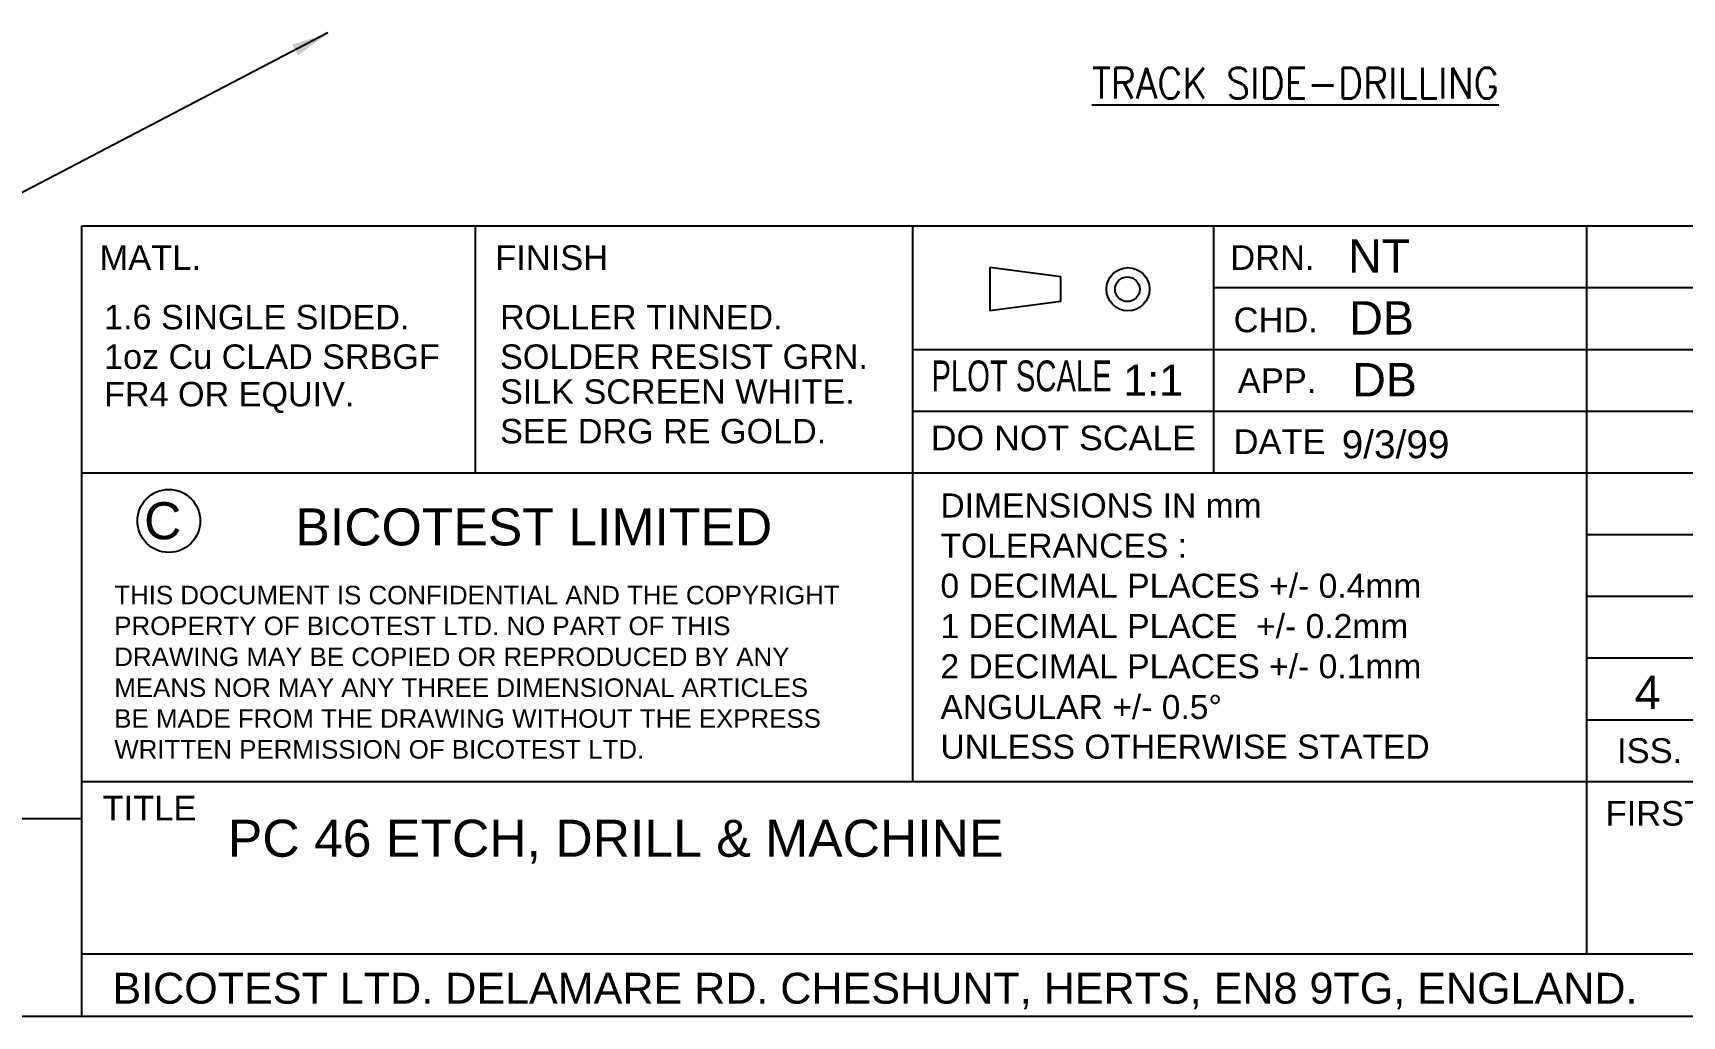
# Model space of a CAD drawing. Extents: x 0 to 395, y 0 to 270.
# Drawn here: x 194 to 327.7, y 0 to 79.6 of the extents above; entities that cross this region are included whole.
import ezdxf
from ezdxf.enums import TextEntityAlignment as Align

# ---------------------------------------------------------------- set-up
doc = ezdxf.new("R2010")
doc.units = 0
doc.header["$LTSCALE"] = 0.3
doc.layers.get('0').update_dxf_attribs({"linetype": 'CONTINUOUS'})
for name, color, linetype in [('-BORDER', 141, 'CONTINUOUS'), ('-TXT', 51, 'CONTINUOUS'), ('ATTRIBUTE', 51, 'CONTINUOUS'), ('RESIST', 1, 'CONTINUOUS')]:
    doc.layers.add(name, color=color, linetype=linetype)
doc.styles.add('6S', font='ROMANS', dxfattribs={"width": 0.9, "height": 6})
doc.styles.get("Standard").update_dxf_attribs({"font": 'Helvmf.shx'})
doc.dimstyles.new('STANDARD$7', dxfattribs={"dimtxt": 3, "dimasz": 3, "dimexe": 1.5, "dimexo": 1.5, "dimgap": 1.5, "dimtad": 1, "dimzin": 1, "dimtxsty": 'STANDARD', "dimblk1": 'CLOSED', "dimblk2": 'CLOSED', "dimsah": 1, "dimcen": 5, "dimclrd": 256, "dimclre": 256, "dimclrt": 256, "dimazin": 3, "dimtfac": 1, "dimtofl": 0, "dimtmove": 0, "dimatfit": 3, "dimtolj": 1, "dimtzin": 1})

# ---------------------------------------------------------------- blocks, each defined once
blk = doc.blocks.new('R13A3')
at = {"layer": '-BORDER'}
for p, q in [((198, 64), (395, 64)), ((198, 0), (198, 64))]:
    blk.add_line(p, q, dxfattribs=at)
at = {"layer": '-BORDER', "linetype": 'CONTINUOUS'}
for p, q in [((198, 15.96), (0, 15.96)), ((0, 0), (198, 0))]:
    blk.add_line(p, q, dxfattribs=at)
blk = doc.blocks.new('TBLK')
at = {"color": 141}
for p, q in [((31.88, 64), (31.88, 44)), ((67.37, 19), (67.37, 64)), ((91.76, 44), (91.76, 64)), ((122, 5), (122, 64)), ((79.35, 59.87), (73.61, 60.62)), ((73.61, 60.62), (73.61, 57.13)), ((79.35, 57.87), (79.35, 59.87)), ((91.76, 59), (197, 59)), ((79.35, 57.87), (73.61, 57.13)), ((67.37, 54), (197, 54)), ((67.37, 49), (197, 49)), ((0, 44), (197, 44)), ((122, 39), (197, 39)), ((122, 34), (197, 34)), ((122, 29), (197, 29)), ((122, 24), (197, 24)), ((0, 19), (197, 19)), ((197, 5), (0, 5)), ((0, 0), (197, 0))]:
    blk.add_line(p, q, dxfattribs=at)
for centre, radius in [((84.8, 58.87), 1.75), ((84.75, 58.87), 1), ((7.06, 40.1), 2.55)]:
    blk.add_circle(centre, radius, dxfattribs=at)
for s, height, p in [('MATL.', 2, (1.44, 60.44)), ('FINISH', 2, (33.51, 60.43)), ('DRN.', 2, (93.09, 60.44)), ('CHD.', 2, (93.36, 55.39)), ('APP.', 2, (93.7, 50.47)), ('DATE', 2, (93.36, 45.53)), ('DIMENSIONS IN mm', 1.95, (69.6, 40.38)), ('TOLERANCES :', 1.95, (69.6, 37.13)), ('THIS DOCUMENT IS CONFIDENTIAL AND THE COPYRIGHT', 1.5, (2.64, 33.35)), ('0 DECIMAL PLACES +/- 0.4mm', 1.95, (69.6, 33.88)), ('PROPERTY OF BICOTEST LTD. NO PART OF THIS', 1.5, (2.64, 30.85)), ('1 DECIMAL PLACE  +/- 0.2mm', 1.95, (69.6, 30.61)), ('DRAWING MAY BE COPIED OR REPRODUCED BY ANY', 1.5, (2.64, 28.35)), ('2 DECIMAL PLACES +/- 0.1mm', 1.95, (69.6, 27.36)), ('MEANS NOR MAY ANY THREE DIMENSIONAL ARTICLES', 1.5, (2.64, 25.85)), ('ANGULAR +/- 0.5%%D', 1.95, (69.6, 24.06)), ('BE MADE FROM THE DRAWING WITHOUT THE EXPRESS', 1.5, (2.64, 23.35)), ('UNLESS OTHERWISE STATED', 1.95, (69.6, 20.84)), ('WRITTEN PERMISSION OF BICOTEST LTD.', 1.5, (2.64, 20.85)), ('TITLE', 2, (1.69, 15.84)), ('FIRST USED ON', 2, (123.51, 15.42)), ('BICOTEST LTD. DELAMARE RD. CHESHUNT, HERTS, EN8 9TG, ENGLAND. ', 2.5, (2.49, 1))]:
    blk.add_text(s, height=height, dxfattribs=at).set_placement(p)
for s, height, width, p, p2 in [('PLOT SCALE', 2.5, 0.645808, (68.87, 50.6), (83.48, 50.6)), ('DO NOT SCALE', 2, 0.947496, (68.82, 45.83), (90.3, 45.83))]:
    blk.add_text(s, height=height, dxfattribs=dict(at, width=width)).set_placement(p, p2, align=Align.FIT)
for s, height, p in [('C', 3, (6.57, 40.12)), ('ISS.', 2, (127.08, 21.5))]:
    blk.add_text(s, height=height, dxfattribs=at).set_placement(p, align=Align.MIDDLE)
blk.add_text('BICOTEST LIMITED', height=3, dxfattribs=at).set_placement((36.64, 38.12), align=Align.CENTER)
at = {"layer": 'ATTRIBUTE'}
for tag, p, height in [('DRN', (102.63, 60.23), 2.7), ('MAT-L1', (1.81, 55.63), 1.98), ('FIN-L1', (33.91, 55.63), 1.98), ('CHK', (102.74, 55.2), 2.7), ('MAT-L2', (1.81, 52.42), 1.98), ('FIN-L2', (33.91, 52.42), 1.98), ('PS', (84.42, 50.25), 2.5), ('APP', (102.98, 50.19), 2.7), ('MAT-L3', (1.81, 49.38), 1.98), ('FIN-L3', (33.91, 49.59), 1.98), ('MAT-L4', (1.81, 46.18), 1.98), ('FIN-L4', (33.91, 46.39), 1.98), ('APP-DATE', (102.12, 45.18), 2.25), ('C/NOTE', (133.58, 24.86), 2.7), ('SHT', (178.74, 15.04), 1.98), ('TITLE-L1', (11.84, 12.9), 3), ('TITLE-L2', (11.84, 8.04), 3), ('DWG-NO', (162.58, 7.35), 3)]:
    blk.add_attdef(tag, p, '', height=height, dxfattribs=at)
for tag, height, p in [('ISS', 2.7, (126.92, 24.86)), ('SIG', 2.7, (173.89, 24.86)), ('DATE', 2.08, (188.2, 24.86)), ('FUO', 2, (135.25, 8.63))]:
    blk.add_attdef(tag, text='', height=height, dxfattribs=at).set_placement(p, align=Align.CENTER)
blk = doc.blocks.new('_CLOSED')
at = {"color": 0, "linetype": 'BYBLOCK'}
for p, q in [((-1, 0.167), (0, 0)), ((-1, 0.167), (-1, -0.167)), ((0, 0), (-1, -0.167))]:
    blk.add_line(p, q, dxfattribs=at)

msp = doc.modelspace()

# ---------------------------------------------------------------- block references
at = {"layer": '-BORDER'}
ref = msp.add_blockref('TBLK', (198, 0), dxfattribs=at)
ref.add_attrib('TITLE-L1', 'PC 46 ETCH, DRILL & MACHINE', (209.84, 12.9), dxfattribs={"layer": 'ATTRIBUTE', "height": 3})
ref.add_attrib('DRN', 'NT', (300.634, 60.226), dxfattribs={"layer": 'ATTRIBUTE', "height": 2.7})
ref.add_attrib('CHK', 'DB', (300.737, 55.203), dxfattribs={"layer": 'ATTRIBUTE', "height": 2.7})
ref.add_attrib('APP', 'DB', (300.976, 50.192), dxfattribs={"layer": 'ATTRIBUTE', "height": 2.7})
ref.add_attrib('APP-DATE', '9/3/99', (300.12, 45.183), dxfattribs={"layer": 'ATTRIBUTE', "height": 2.2491})
ref.add_attrib('ISS', '4', dxfattribs={"layer": 'ATTRIBUTE', "height": 2.7}).set_placement((324.918, 24.864), align=Align.CENTER)
ref.add_attrib('MAT-L1', '1.6 SINGLE SIDED.', (199.813, 55.626), dxfattribs={"layer": 'ATTRIBUTE', "height": 1.98})
ref.add_attrib('MAT-L2', '1oz Cu CLAD SRBGF', (199.813, 52.421), dxfattribs={"layer": 'ATTRIBUTE', "height": 1.98})
ref.add_attrib('FIN-L1', 'ROLLER TINNED.', (231.907, 55.626), dxfattribs={"layer": 'ATTRIBUTE', "height": 1.98})
ref.add_attrib('FIN-L2', 'SOLDER RESIST GRN.', (231.907, 52.421), dxfattribs={"layer": 'ATTRIBUTE', "height": 1.98})
ref.add_attrib('PS', '1:1', (282.417, 50.25), dxfattribs={"layer": 'ATTRIBUTE', "height": 2.5})
ref.add_attrib('MAT-L3', 'FR4 OR EQUIV.', (199.813, 49.384), dxfattribs={"layer": 'ATTRIBUTE', "height": 1.98})
ref.add_attrib('FIN-L3', 'SILK SCREEN WHITE.', (231.907, 49.592), dxfattribs={"layer": 'ATTRIBUTE', "height": 1.98})
ref.add_attrib('FIN-L4', 'SEE DRG RE GOLD.', (231.907, 46.386), dxfattribs={"layer": 'ATTRIBUTE', "height": 1.98})
at = {"layer": 'RESIST'}
msp.add_blockref('R13A3', (0, 0), dxfattribs=at)

# ---------------------------------------------------------------- texts
at = {"layer": '-TXT', "style": '6S', "width": 0.9}
msp.add_text('%%UTRACK SIDE-DRILLING', height=2.5, dxfattribs=at).set_placement((296.36, 75.565), align=Align.MIDDLE)

# ---------------------------------------------------------------- leaders
at = {"layer": '-TXT'}
msp.add_leader([(217.959, 79.628), (173.336, 56.36)], dimstyle='STANDARD$7', dxfattribs=at)

doc.saveas('drawing.dxf')
